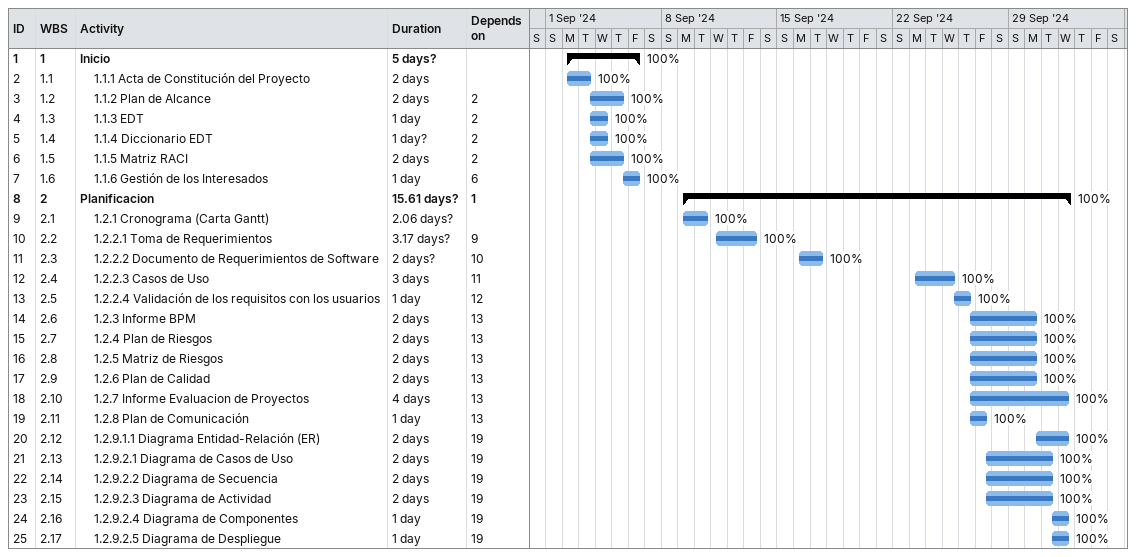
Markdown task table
| ID | WBS | Task | Duration | Start | Finish | Predecessors | % complete |
|---|---|---|---|---|---|---|---|
| 1 | 1 | **Inicio** | 5d? | 2024-09-02 | 2024-09-06 |  | 100 |
| 2 | 1.1 | 1.1.1 Acta de Constitución del Proyecto | 2d | 2024-09-02 | 2024-09-03 |  | 100 |
| 3 | 1.2 | 1.1.2 Plan de Alcance | 2d | 2024-09-03 | 2024-09-05 | 2 | 100 |
| 4 | 1.3 | 1.1.3 EDT | 1d | 2024-09-03 | 2024-09-04 | 2 | 100 |
| 5 | 1.4 | 1.1.4 Diccionario EDT | 1d? | 2024-09-03 | 2024-09-04 | 2 | 100 |
| 6 | 1.5 | 1.1.5 Matriz RACI | 2d | 2024-09-03 | 2024-09-05 | 2 | 100 |
| 7 | 1.6 | 1.1.6 Gestión de los Interesados | 1d | 2024-09-05 | 2024-09-06 | 6 | 100 |
| 8 | 2 | **Planificacion** | 15.61d? | 2024-09-09 | 2024-10-02 | 1 | 100 |
| 9 | 2.1 | 1.2.1 Cronograma (Carta Gantt) | 2.06d? | 2024-09-09 | 2024-09-10 |  | 100 |
| 10 | 2.2 | 1.2.2.1 Toma de Requerimientos | 3.17d? | 2024-09-11 | 2024-09-13 | 9 | 100 |
| 11 | 2.3 | 1.2.2.2 Documento de Requerimientos de Software | 2d? | 2024-09-16 | 2024-09-17 | 10 | 100 |
| 12 | 2.4 | 1.2.2.3 Casos de Uso | 3d | 2024-09-23 | 2024-09-25 | 11 | 100 |
| 13 | 2.5 | 1.2.2.4 Validación de los requisitos con los usuarios | 1d | 2024-09-25 | 2024-09-26 | 12 | 100 |
| 14 | 2.6 | 1.2.3 Informe BPM | 2d | 2024-09-26 | 2024-09-30 | 13 | 100 |
| 15 | 2.7 | 1.2.4 Plan de Riesgos | 2d | 2024-09-26 | 2024-09-30 | 13 | 100 |
| 16 | 2.8 | 1.2.5 Matriz de Riesgos | 2d | 2024-09-26 | 2024-09-30 | 13 | 100 |
| 17 | 2.9 | 1.2.6 Plan de Calidad | 2d | 2024-09-26 | 2024-09-30 | 13 | 100 |
| 18 | 2.10 | 1.2.7 Informe Evaluacion de Proyectos | 4d | 2024-09-26 | 2024-10-02 | 13 | 100 |
| 19 | 2.11 | 1.2.8 Plan de Comunicación | 1d | 2024-09-26 | 2024-09-27 | 13 | 100 |
| 20 | 2.12 | 1.2.9.1.1 Diagrama Entidad-Relación (ER) | 2d | 2024-09-30 | 2024-10-02 | 19 | 100 |
| 21 | 2.13 | 1.2.9.2.1 Diagrama de Casos de Uso | 2d | 2024-09-27 | 2024-10-01 | 19 | 100 |
| 22 | 2.14 | 1.2.9.2.2 Diagrama de Secuencia | 2d | 2024-09-27 | 2024-10-01 | 19 | 100 |
| 23 | 2.15 | 1.2.9.2.3 Diagrama de Actividad | 2d | 2024-09-27 | 2024-10-01 | 19 | 100 |
| 24 | 2.16 | 1.2.9.2.4 Diagrama de Componentes | 1d | 2024-10-01 | 2024-10-02 | 19 | 100 |
| 25 | 2.17 | 1.2.9.2.5 Diagrama de Despliegue | 1d | 2024-10-01 | 2024-10-02 | 19 | 100 |
